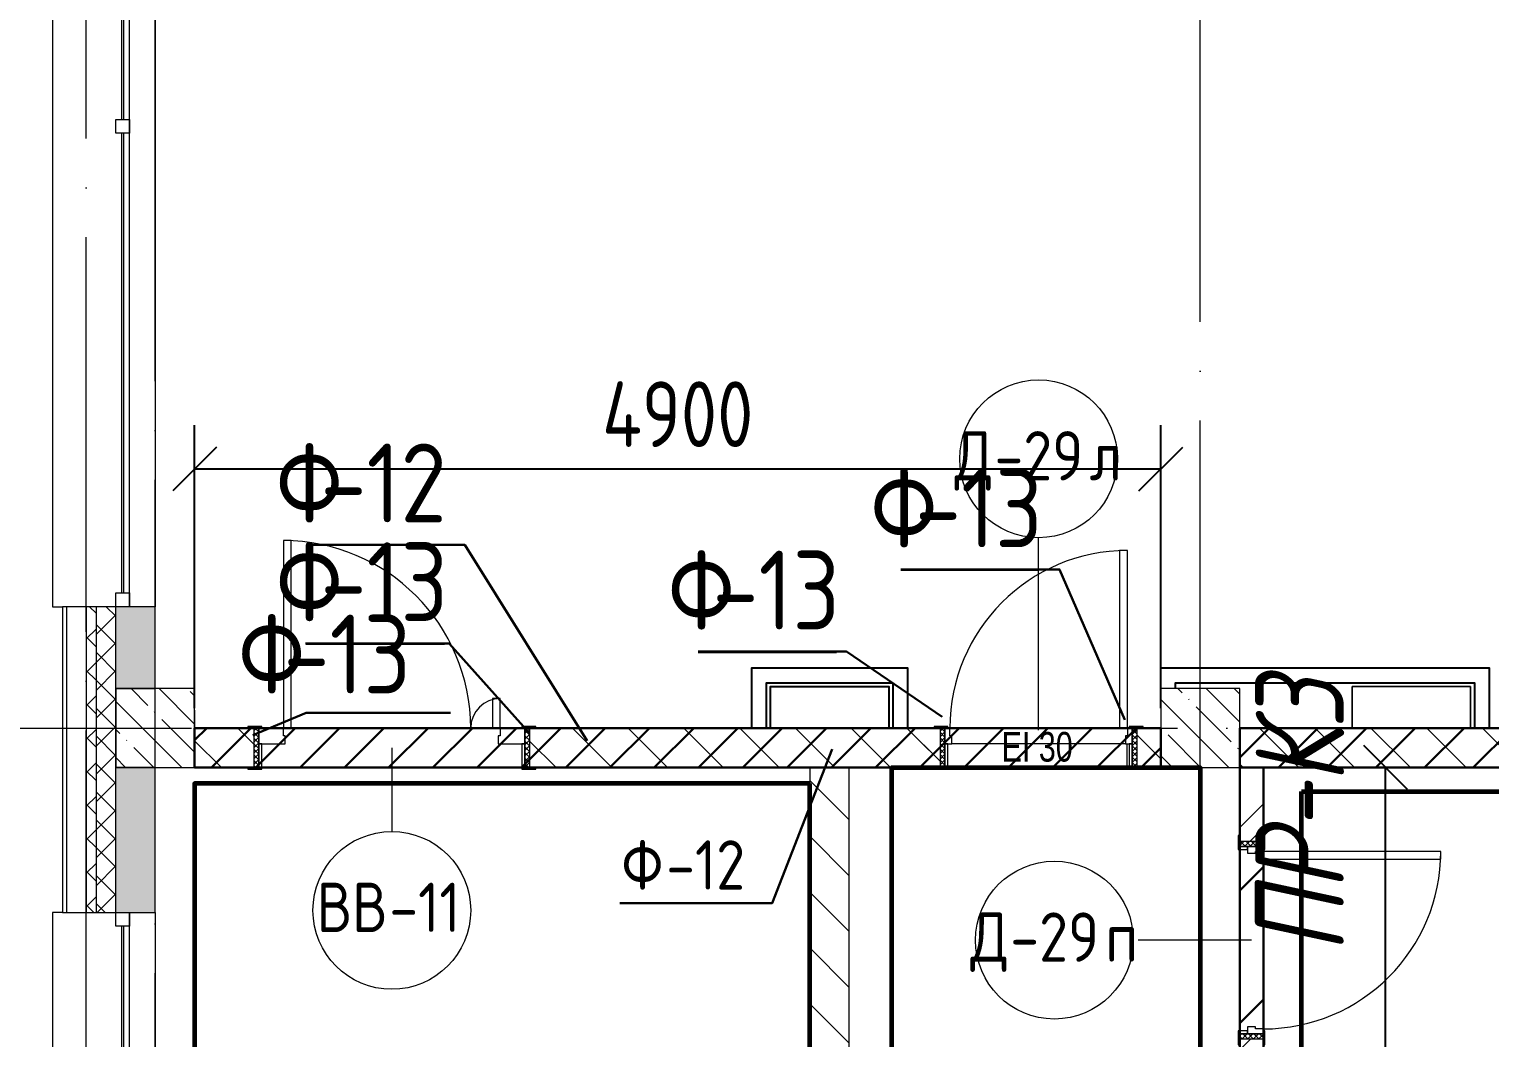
# Model space of a CAD drawing. Header units: millimetres. Extents: x -592259 to 288321, y -552984 to 293768.
# Drawn here: x 96914 to 104321, y -224351 to -219238 of the extents above; entities that cross this region are included whole.
import ezdxf

# ---------------------------------------------------------------- set-up
doc = ezdxf.new("R2010")
doc.units = ezdxf.units.MM
doc.linetypes.add('ADSK_Линия сетки', pattern=[2500, 2000, -250, 0, -250])
doc.layers.get('Defpoints').update_dxf_attribs({"color": 250})
for name, color, linetype, lineweight in [('0.1) Блок 3 вып', 6, 'Continuous', 30), ('0.1) Блок 4 вып', 6, 'Continuous', 30), ('0.2) Кирп 3.1 вып', 30, 'Continuous', 30), ('0.2) Кирпич 3 вып', 30, 'Continuous', 30), ('2)Фархверки', 40, 'Continuous', 30), ('2.2)Фарх остаток.', 1, 'Continuous', 30), ('3.3) Перемычки 3 выполн', 5, 'Continuous', 30), ('4.2) Штук 4 вып', 6, 'Continuous', 60), ('A-DOOR-____-IDEN', 250, 'Continuous', 9), ('A-DOOR-____-MCUT', 250, 'Continuous', 5), ('A-DOOR-____-OTLN', 250, 'Continuous', 5), ('A-DOOR-FRAM-MCUT', 250, 'Continuous', 5), ('A-DOOR-FRAM-OTLN', 250, 'Continuous', 5), ('A-FLOR-____-OTLN', 250, 'Continuous', 9), ('A-GLAZ-____-MCUT', 250, 'Continuous', 9), ('A-GLAZ-____-OTLN', 250, 'Continuous', 5), ('A-WALL-____-MCUT', 250, 'Continuous', 13), ('A-WALL-____-PATT', 250, 'Continuous', 13), ('A-WALL-FNSH-MCUT', 250, 'Continuous', 13), ('I-WALL-____-OTLN', 250, 'Continuous', 9), ('S-COLS-____-MCUT', 250, 'Continuous', 25), ('S-COLS-____-OTLN', 250, 'Continuous', 9), ('S-GRID-____-OTLN', 250, 'Continuous', 9), ('Обобщенные модели', 250, 'Continuous', 9)]:
    doc.layers.add(name, color=color, linetype=linetype, lineweight=lineweight)
doc.styles.add('Arial Narrow', font='ARIALN.TTF', dxfattribs={"width": 0.9, "height": 150})
doc.styles.add('GOST Common_1', font='', dxfattribs={"width": 0.9, "height": 250})
doc.styles.add('ISOCPEUR_I_1', font='ГОСТ тип А.ttf', dxfattribs={"height": 2500})
doc.styles.get("Standard").update_dxf_attribs({"font": 'ГОСТ тип А.ttf'})
doc.styles.get('GOST Common_1').set_extended_font_data('GOST Common')
doc.dimstyles.new('А3', dxfattribs={"dimtxt": 333, "dimasz": 222, "dimexe": 222, "dimexo": 111, "dimgap": 111, "dimtad": 1, "dimtoh": 1, "dimdec": 0, "dimrnd": 0.0015, "dimzin": 0, "dimdsep": 46, "dimtxsty": 'Standard', "dimblk": 'OBLIQUE', "dimcen": 0, "dimclrd": 7, "dimclre": 7, "dimclrt": 7, "dimadec": 0, "dimazin": 0, "dimtfac": 1, "dimtdec": 0, "dimtofl": 0, "dimtmove": 0, "dimatfit": 3, "dimfxl": 1, "dimtolj": 1, "dimtzin": 0, "dimarcsym": 0})
pattern_1 = [(135, (28052.9, -258555.93), (-141.42136, -141.42136), [])]
pattern_2 = [(135, (28052.9, -258645.93), (-141.42136, -141.42136), [])]

# ---------------------------------------------------------------- blocks, each defined once
blk = doc.blocks.new('Дверь_СКБ_1Ст_Внутренняя - Д-29п_1000x2100h_Кладовая-42637306-АР1_Маркировочный план 3 этажа секция 2_3')
at = {"layer": 'A-DOOR-____-OTLN'}
h = blk.add_hatch(dxfattribs=at)
h.set_pattern_fill('FP_42', color=256, style=0, pattern_type=2)
h.set_pattern_definition([(135, (1801.41, 124.685), (-14.14214, -14.14214), []), (225, (1801.41, 124.685), (14.14214, -14.14214), [])])
h.paths.add_polyline_path([(512.5, -60), (512.5, 60), (487.5, 60), (487.5, -60)])
at = {"layer": 'A-DOOR-FRAM-OTLN'}
h = blk.add_hatch(dxfattribs=at)
h.set_pattern_fill('FP_43', color=256, style=0, pattern_type=2)
h.set_pattern_definition([(45, (-321.384, 124.685), (-14.1421, 14.1421), []), (135, (-321.384, 124.685), (-14.1421, -14.1421), [])])
h.paths.add_polyline_path([(-462.5, 60), (-487.5, 60), (-487.5, -60), (-462.5, -60)])
at = {"layer": 'A-DOOR-____-MCUT'}
for p, q in [((-437.5, 960), (-437.5, 60)), ((-397.5, 960), (-437.5, 960)), ((-397.5, 60), (-397.5, 960)), ((-437.5, 60), (-397.5, 60))]:
    blk.add_line(p, q, dxfattribs=at)
at = {"layer": 'A-DOOR-____-OTLN'}
blk.add_arc((-437.5, 60), 900, 360, 90, dxfattribs=at)
at = {"layer": 'A-DOOR-FRAM-MCUT'}
for p, q in [((-447.5, 68), (-517.5, 68)), ((-517.5, 68), (-517.5, 60)), ((-517.5, 60), (-447.5, 60)), ((-462.5, 60), (-487.5, 60)), ((-487.5, 60), (-487.5, -60)), ((-437.5, 60), (-462.5, 60)), ((-462.5, 60), (-462.5, -20)), ((-462.5, -60), (-462.5, 60)), ((-447.5, 60), (-462.5, 60)), ((-462.5, 60), (-462.5, 59)), ((-462.5, 59), (-447.5, 59)), ((-447.5, 60), (-447.5, 68)), ((-447.5, 59), (-447.5, 60)), ((-437.5, 20), (-437.5, 60)), ((-427.5, 20), (-437.5, 20)), ((-427.5, -20), (-427.5, 20)), ((462.5, 20), (452.5, 20)), ((452.5, 20), (452.5, -20)), ((462.5, 60), (462.5, 20)), ((487.5, 60), (462.5, 60)), ((542.5, 68), (472.5, 68)), ((472.5, 68), (472.5, 60)), ((487.5, 60), (472.5, 60)), ((472.5, 60), (472.5, 59)), ((472.5, 60), (542.5, 60)), ((472.5, 59), (487.5, 59)), ((487.5, -20), (487.5, 60)), ((512.5, 60), (487.5, 60)), ((487.5, 60), (487.5, -60)), ((487.5, 59), (487.5, 60)), ((512.5, -60), (512.5, 60)), ((542.5, 60), (542.5, 68)), ((-447.5, -60), (-517.5, -60)), ((-517.5, -60), (-517.5, -68)), ((-517.5, -68), (-447.5, -68)), ((-487.5, -60), (-462.5, -60)), ((-462.5, -20), (-427.5, -20)), ((-447.5, -20), (-462.5, -20)), ((-462.5, -20), (-462.5, -60)), ((-462.5, -60), (-447.5, -60)), ((-447.5, -60), (-447.5, -20)), ((-447.5, -68), (-447.5, -60)), ((452.5, -20), (487.5, -20)), ((487.5, -20), (472.5, -20)), ((472.5, -20), (472.5, -60)), ((472.5, -60), (487.5, -60)), ((542.5, -60), (472.5, -60)), ((472.5, -60), (472.5, -68)), ((472.5, -68), (542.5, -68)), ((487.5, -60), (487.5, -20)), ((487.5, -60), (512.5, -60)), ((542.5, -68), (542.5, -60))]:
    blk.add_line(p, q, dxfattribs=at)
blk = doc.blocks.new('Окно_СКБ_2Ст1 - Окно_СКБ_2Ст_3300_ОКп-1_e60-37619719-АР1_Маркировочный план 3 этажа секция 2_3')
at = {"layer": 'A-GLAZ-____-MCUT'}
for p, q in [((-1650, -195), (-1650, -125)), ((-1650, -125), (-1580, -125)), ((-1580, -125), (-1580, -195)), ((750, -195), (750, -125)), ((750, -125), (820, -125)), ((820, -125), (820, -195)), ((1580, -195), (1580, -125)), ((1580, -125), (1650, -125)), ((1650, -125), (1650, -195)), ((-1580, -195), (-1650, -195)), ((820, -195), (750, -195)), ((1650, -195), (1580, -195))]:
    blk.add_line(p, q, dxfattribs=at)
at = {"layer": 'A-GLAZ-____-MCUT', "lineweight": 5}
for p, q in [((750, -155), (-1580, -155)), ((750, -165), (-1580, -165)), ((1580, -155), (820, -155)), ((1580, -165), (820, -165))]:
    blk.add_line(p, q, dxfattribs=at)
at = {"layer": 'A-GLAZ-____-OTLN'}
blk.add_line((-1650, -195), (1650, -195), dxfattribs=at)
blk = doc.blocks.new('Окно_СКБ_1Ст1 - 120_Окно_СКБ_1Ст_1650_ОК17л-29018978-АР1_Маркировочный план 3 этажа секция 2_3')
at = {"layer": 'A-GLAZ-____-MCUT'}
for p, q in [((-825, -195), (-825, -125)), ((-825, -125), (-755, -125)), ((-755, -125), (-755, -195)), ((755, -195), (755, -125)), ((755, -125), (825, -125)), ((825, -125), (825, -195)), ((-755, -195), (-825, -195)), ((825, -195), (755, -195))]:
    blk.add_line(p, q, dxfattribs=at)
at = {"layer": 'A-GLAZ-____-MCUT', "lineweight": 5}
for p, q in [((755, -155), (-755, -155)), ((755, -165), (-755, -165))]:
    blk.add_line(p, q, dxfattribs=at)
at = {"layer": 'A-GLAZ-____-OTLN'}
blk.add_line((-825, -195), (825, -195), dxfattribs=at)
blk = doc.blocks.new('WNW_Отлив1 - Отлив_металлический 2-28598290-АР1_Маркировочный план 3 этажа секция 2_3')
at = {"layer": 'A-GLAZ-____-OTLN'}
for p, q in [((1650, 320), (-1650, 320)), ((-1650, 320), (-1650, 270)), ((1650, 270), (1650, 320))]:
    blk.add_line(p, q, dxfattribs=at)
blk = doc.blocks.new('WNW_Отлив1 - Отлив_металлический 2-28603322-АР1_Маркировочный план 3 этажа секция 2_3')
at = {"layer": 'A-GLAZ-____-OTLN'}
for p, q in [((825, 320), (-825, 320)), ((-825, 320), (-825, 270)), ((825, 270), (825, 320))]:
    blk.add_line(p, q, dxfattribs=at)
blk = doc.blocks.new('BSC_Колонна _Прямоугольная - 400x400-V133-АР1_Маркировочный план 3 этажа секция 2_3')
at = {"layer": 'S-COLS-____-OTLN', "lineweight": 5}
h = blk.add_hatch(dxfattribs=at)
h.set_pattern_fill('FP_109', color=256, style=0, pattern_type=2)
h.set_pattern_definition([(135, (-74800, -35775), (-142.5612, -142.5612), []), (135, (-74657.44, -35775), (-142.5612, -142.5612), [252.016, -50.403, 3.353, -47.05])])
h.paths.add_polyline_path([(200, -200), (200, 200), (-200, 200), (-200, -200)])
at = {"layer": 'S-COLS-____-MCUT', "lineweight": 5}
for p, q in [((200, 200), (-200, 200)), ((-200, 200), (-200, -200)), ((200, -200), (200, 200)), ((-200, -200), (200, -200))]:
    blk.add_line(p, q, dxfattribs=at)
blk = doc.blocks.new('Дверь_СКБ_1Ст_Внутренняя - Д-29л_1000x2100h_Кладовая-V153-АР1_Маркировочный план 3 этажа секция 2_3')
at = {"layer": 'A-DOOR-____-OTLN'}
h = blk.add_hatch(dxfattribs=at)
h.set_pattern_fill('FP_38', color=256, style=0, pattern_type=2)
h.set_pattern_definition([(135, (1801.41, 164.685), (-14.14214, -14.14214), []), (225, (1801.41, 164.685), (14.14214, -14.14214), [])])
h.paths.add_polyline_path([(512.5, -100), (512.5, 100), (487.5, 100), (487.5, -100)])
at = {"layer": 'A-DOOR-FRAM-OTLN'}
h = blk.add_hatch(dxfattribs=at)
h.set_pattern_fill('FP_39', color=256, style=0, pattern_type=2)
h.set_pattern_definition([(45, (-321.384, 164.685), (-14.1421, 14.1421), []), (135, (-321.384, 164.685), (-14.1421, -14.1421), [])])
h.paths.add_polyline_path([(-462.5, -100), (-462.5, 100), (-487.5, 100), (-487.5, -100)])
at = {"layer": 'A-DOOR-____-MCUT'}
for p, q in [((462.5, 1000), (422.5, 1000)), ((422.5, 1000), (422.5, 100)), ((462.5, 100), (462.5, 1000)), ((422.5, 100), (462.5, 100))]:
    blk.add_line(p, q, dxfattribs=at)
at = {"layer": 'A-DOOR-____-OTLN'}
blk.add_arc((462.5, 100), 900, 90, 180, dxfattribs=at)
at = {"layer": 'A-DOOR-FRAM-MCUT'}
for p, q in [((-447.5, 108), (-517.5, 108)), ((-517.5, 108), (-517.5, 100)), ((-517.5, 100), (-447.5, 100)), ((-462.5, 100), (-487.5, 100)), ((-487.5, 100), (-487.5, -100)), ((-437.5, 100), (-462.5, 100)), ((-462.5, 100), (-462.5, 20)), ((-462.5, -100), (-462.5, 100)), ((-447.5, 100), (-462.5, 100)), ((-462.5, 100), (-462.5, 99)), ((-462.5, 99), (-447.5, 99)), ((-447.5, 100), (-447.5, 108)), ((-447.5, 99), (-447.5, 100)), ((-437.5, 60), (-437.5, 100)), ((462.5, 100), (462.5, 60)), ((487.5, 100), (462.5, 100)), ((542.5, 108), (472.5, 108)), ((472.5, 108), (472.5, 100)), ((487.5, 100), (472.5, 100)), ((472.5, 100), (472.5, 99)), ((472.5, 100), (542.5, 100)), ((472.5, 99), (487.5, 99)), ((487.5, 20), (487.5, 100)), ((512.5, 100), (487.5, 100)), ((487.5, 100), (487.5, -100)), ((487.5, 99), (487.5, 100)), ((512.5, -100), (512.5, 100)), ((542.5, 100), (542.5, 108)), ((-462.5, 20), (-427.5, 20)), ((-447.5, 20), (-462.5, 20)), ((-462.5, 20), (-462.5, -100)), ((-447.5, -100), (-447.5, 20)), ((-427.5, 60), (-437.5, 60)), ((-427.5, 20), (-427.5, 60)), ((462.5, 60), (452.5, 60)), ((452.5, 60), (452.5, 20)), ((452.5, 20), (487.5, 20)), ((487.5, 20), (472.5, 20)), ((472.5, 20), (472.5, -100)), ((487.5, -100), (487.5, 20)), ((-447.5, -100), (-517.5, -100)), ((-517.5, -100), (-517.5, -108)), ((-517.5, -108), (-447.5, -108)), ((-487.5, -100), (-462.5, -100)), ((-462.5, -100), (-447.5, -100)), ((-447.5, -108), (-447.5, -100)), ((472.5, -100), (487.5, -100)), ((542.5, -100), (472.5, -100)), ((472.5, -100), (472.5, -108)), ((472.5, -108), (542.5, -108)), ((487.5, -100), (512.5, -100)), ((542.5, -108), (542.5, -100))]:
    blk.add_line(p, q, dxfattribs=at)
blk = doc.blocks.new('Дверь_СКБ_2Ст_Внутренняя1 - Н_ВВ-11_1400x2600h_Фрамуга сверху_ рейлинг_ ручка-42112425-АР1_Маркировочный план 3 этажа секция 2_3')
at = {"layer": 'A-DOOR-____-OTLN'}
h = blk.add_hatch(dxfattribs=at)
h.set_pattern_fill('FP_40', color=256, style=0, pattern_type=2)
h.set_pattern_definition([(135, (1601.41, 164.685), (-14.14214, -14.14214), []), (225, (1601.41, 164.685), (14.14214, -14.14214), [])])
h.paths.add_polyline_path([(687.5, -100), (712.5, -100), (712.5, 100), (687.5, 100), (687.5, -33.4)])
at = {"layer": 'A-DOOR-FRAM-OTLN'}
h = blk.add_hatch(dxfattribs=at)
h.set_pattern_fill('FP_41', color=256, style=0, pattern_type=2)
h.set_pattern_definition([(45, (-521.384, 164.685), (-14.1421, 14.1421), []), (135, (-521.384, 164.685), (-14.1421, -14.1421), [])])
h.paths.add_polyline_path([(-662.5, -100), (-662.5, 100), (-687.5, 100), (-687.5, -100)])
at = {"layer": 'A-DOOR-____-MCUT'}
for p, q in [((-537.5, 1050), (-537.5, 100)), ((-497.5, 1050), (-537.5, 1050)), ((-497.5, 100), (-497.5, 1050)), ((562.5, 250), (522.5, 250)), ((522.5, 250), (522.5, 100)), ((562.5, 100), (562.5, 250)), ((-537.5, 100), (-497.5, 100)), ((522.5, 100), (562.5, 100))]:
    blk.add_line(p, q, dxfattribs=at)
at = {"layer": 'A-DOOR-____-OTLN'}
for centre, radius, start, end in [((-537.5, 100), 950, 0, 90), ((562.5, 100), 150, 90, 180)]:
    blk.add_arc(centre, radius, start, end, dxfattribs=at)
at = {"layer": 'A-DOOR-FRAM-MCUT'}
for p, q in [((-647.5, 108), (-717.5, 108)), ((-717.5, 108), (-717.5, 100)), ((-717.5, 100), (-647.5, 100)), ((-662.5, 100), (-687.5, 100)), ((-687.5, 100), (-687.5, -100)), ((-537.5, 100), (-662.5, 100)), ((-662.5, 100), (-662.5, 20)), ((-662.5, -100), (-662.5, 100)), ((-647.5, 100), (-662.5, 100)), ((-662.5, 100), (-662.5, 99)), ((-662.5, 99), (-647.5, 99)), ((-647.5, 100), (-647.5, 108)), ((-647.5, 99), (-647.5, 100)), ((-537.5, 60), (-537.5, 100)), ((562.5, 100), (562.5, 60)), ((687.5, 100), (562.5, 100)), ((742.5, 108), (672.5, 108)), ((672.5, 108), (672.5, 100)), ((687.5, 100), (672.5, 100)), ((672.5, 100), (672.5, 99)), ((672.5, 100), (742.5, 100)), ((672.5, 99), (687.5, 99)), ((687.5, 20), (687.5, 100)), ((712.5, 100), (687.5, 100)), ((687.5, 100), (687.5, -100)), ((687.5, 99), (687.5, 100)), ((712.5, -100), (712.5, 100)), ((742.5, 100), (742.5, 108)), ((-662.5, 20), (-527.5, 20)), ((-647.5, 20), (-662.5, 20)), ((-662.5, 20), (-662.5, -100)), ((-647.5, -100), (-647.5, 20)), ((-527.5, 60), (-537.5, 60)), ((-527.5, 20), (-527.5, 60)), ((562.5, 60), (552.5, 60)), ((552.5, 60), (552.5, 20)), ((552.5, 20), (687.5, 20)), ((687.5, 20), (672.5, 20)), ((672.5, 20), (672.5, -100)), ((687.5, -100), (687.5, 20)), ((-647.5, -100), (-717.5, -100)), ((-717.5, -100), (-717.5, -108)), ((-717.5, -108), (-647.5, -108)), ((-687.5, -100), (-662.5, -100)), ((-662.5, -100), (-647.5, -100)), ((-647.5, -108), (-647.5, -100)), ((672.5, -100), (687.5, -100)), ((742.5, -100), (672.5, -100)), ((672.5, -100), (672.5, -108)), ((672.5, -108), (742.5, -108)), ((687.5, -100), (712.5, -100)), ((742.5, -108), (742.5, -100))]:
    blk.add_line(p, q, dxfattribs=at)
blk = doc.blocks.new('ADSK_Марка_Дверь - Типоразмер_ADSK_Марка-30565456-АР1_Маркировочный план 3 этажа секция 2_3')
at = {"layer": 'A-DOOR-____-IDEN'}
blk.add_circle((0, 0), 4, dxfattribs=at)
blk = doc.blocks.new('_Oblique')
at = {"color": 0, "linetype": 'ByBlock', "lineweight": -2}
blk.add_line((-0.5, -0.5), (0.5, 0.5), dxfattribs=at)
blk = doc.blocks.new('*D5535')
at = {"color": 7, "lineweight": -2, "transparency": 16777216}
for p, q in [((103283.9, -222980.9), (104014.6, -222980.9)), ((103792.6, -232130.9), (103792.6, -222980.9)), ((103283.9, -232130.9), (104014.6, -232130.9))]:
    blk.add_line(p, q, dxfattribs=at)
at = {"layer": 'Defpoints', "color": 0, "transparency": 16777216}
for p in [(103172.9, -222980.9), (103792.6, -222980.9), (103172.9, -232130.9)]:
    blk.add_point(p, dxfattribs=at)
at = {"color": 7, "lineweight": -2, "transparency": 16777216, "xscale": 222, "yscale": 222, "zscale": 222}
for p, rotation in [((103792.6, -222980.9), 90), ((103792.6, -232130.9), 270)]:
    blk.add_blockref('_Oblique', p, dxfattribs=dict(at, rotation=rotation))
at = {"color": 7, "transparency": 16777216, "insert": (103515.1, -227555.9), "char_height": 333, "attachment_point": 5, "rotation": 90}
blk.add_mtext('\\A1;9150', dxfattribs=at)
blk = doc.blocks.new('*D6607')
at = {"layer": '0.1) Блок 4 вып', "color": 7, "lineweight": -2, "transparency": 16777216}
for p, q in [((97752.9, -222679.9), (97752.9, -221245.4)), ((102652.9, -222679.9), (102652.9, -221245.4)), ((97752.9, -221467.4), (102652.9, -221467.4))]:
    blk.add_line(p, q, dxfattribs=at)
at = {"layer": 'Defpoints', "color": 0, "transparency": 16777216}
for p in [(102652.9, -221467.4), (97752.9, -222790.9), (102652.9, -222790.9)]:
    blk.add_point(p, dxfattribs=at)
at = {"layer": '0.1) Блок 4 вып', "color": 7, "lineweight": -2, "transparency": 16777216, "xscale": 222, "yscale": 222, "zscale": 222, "rotation": 180}
blk.add_blockref('_Oblique', (97752.9, -221467.4), dxfattribs=at)
at = {"layer": '0.1) Блок 4 вып', "color": 7, "lineweight": -2, "transparency": 16777216, "xscale": 222, "yscale": 222, "zscale": 222}
blk.add_blockref('_Oblique', (102652.9, -221467.4), dxfattribs=at)
at = {"layer": '0.1) Блок 4 вып', "color": 7, "transparency": 16777216, "insert": (100202.9, -221189.9), "char_height": 333, "attachment_point": 5}
blk.add_mtext('\\A1;4900', dxfattribs=at)

msp = doc.modelspace()

# ---------------------------------------------------------------- hatches: boundary and pattern name
at = {"layer": '0.1) Блок 3 вып'}
h = msp.add_hatch(dxfattribs=at)
h.set_pattern_fill('ANSI31', color=256, scale=55)
h.paths.add_polyline_path([(124952.9057, -222980.9286), (129212.9057, -222980.9286), (129212.9057, -222780.9286), (124952.9057, -222780.9286)])
h.paths.add_polyline_path([(120802.9057, -222780.9286), (124552.9057, -222780.9286), (124552.9057, -222980.9286), (120802.9057, -222980.9286)])
h.paths.add_polyline_path([(116902.9057, -222780.9286), (120402.9057, -222780.9286), (120402.9057, -222980.9286), (116902.9057, -222980.9286)])
h.paths.add_polyline_path([(111202.9057, -222780.9286), (116502.9057, -222780.9286), (116502.9057, -222980.9286), (111202.9057, -222980.9286)])
h.paths.add_polyline_path([(108352.9057, -222780.9286), (110802.9057, -222780.9286), (110802.9057, -222980.9286), (108352.9057, -222980.9286)])
h.paths.add_polyline_path([(103052.9057, -222780.9286), (107952.9057, -222780.9286), (107952.9057, -222980.9286), (103052.9057, -222980.9286)])
at = {"layer": '0.1) Блок 4 вып'}
h = msp.add_hatch(dxfattribs=at)
h.set_pattern_fill('ANSI31', color=256, scale=50)
h.paths.add_polyline_path([(97752.9057, -222780.9286), (102652.9057, -222780.9286), (102652.9057, -222980.9286), (97752.9057, -222980.9286)])
at = {"layer": '0.2) Кирпич 3 вып'}
h = msp.add_hatch(dxfattribs=at)
h.set_pattern_fill('ANSI31', color=256, scale=150)
h.paths.add_polyline_path([(103052.9057, -232130.9292), (103172.9057, -232130.9292), (103172.9057, -222980.9286), (103052.9057, -222980.9286)])
h.paths.add_polyline_path([(103052.9057, -228950.9292), (101072.9057, -228950.9292), (101072.9057, -228830.9292), (103052.9057, -228830.9292)])
at = {"layer": 'A-WALL-____-PATT', "lineweight": 15}
h = msp.add_hatch(dxfattribs=at)
h.set_pattern_fill('FP_48', color=256, style=0, pattern_type=2)
h.set_pattern_definition([(135, (28052.9, -258555.93), (-84.85281, -84.85281), []), (225, (28052.9, -258555.93), (84.85281, -84.85281), [])])
h.paths.add_polyline_path([(97202.9057, -232430.8689), (97252.9057, -232430.8689), (97252.9057, -225365.9292), (97202.9057, -225365.9292), (97202.9057, -232428.2373)])
h.paths.add_polyline_path([(97252.9057, -223715.9292), (97252.9057, -222165.9292), (97202.9057, -222165.9292), (97202.9057, -223715.9292)])
h.paths.add_polyline_path([(97252.9057, -218865.9292), (97252.9057, -217315.9292), (97202.9057, -217315.9292), (97202.9057, -218865.9292)])
h.paths.add_polyline_path([(97202.9057, -215665.9292), (97252.9057, -215665.9292), (97252.9057, -215230.9286), (97202.9057, -215230.9286), (97202.9057, -215500.9286)])
h = msp.add_hatch(dxfattribs=at)
h.set_pattern_fill('FP_49', color=256, style=0, pattern_type=2)
h.set_pattern_definition([(45, (28052.91, -258555.93), (-70.71068, 70.71068), []), (135, (28052.91, -258555.93), (-70.71068, -70.71068), [])])
h.paths.add_polyline_path([(97352.9057, -232330.8689), (97352.9057, -225365.9292), (97252.9057, -225365.9292), (97252.9057, -232330.8689)])
h.paths.add_polyline_path([(97252.9057, -223715.9292), (97352.9057, -223715.9292), (97352.9057, -222165.9292), (97252.9057, -222165.9292), (97252.9057, -222914.3094)])
h.paths.add_polyline_path([(97252.9057, -218865.9292), (97352.9057, -218865.9292), (97352.9057, -217315.9292), (97252.9057, -217315.9292), (97252.9057, -218744.684)])
h.paths.add_polyline_path([(97252.9057, -215665.9292), (97352.9057, -215665.9292), (97352.9057, -215230.9286), (97252.9057, -215230.9286), (97252.9057, -215500.9286)])
h = msp.add_hatch(dxfattribs=at)
h.set_pattern_fill('FP_124', color=256, style=0, pattern_type=2)
h.set_pattern_definition([(50, (28052.9, -258555.93), (364.3679, -31.8783), [38.1, -419.1]), (355, (28052.9, -258555.93), (-70.4859, 382.1133), [30.48, -335.28]), (100.451, (28083.27, -258558.6), (293.885, 350.2334), [32.38, -356.18]), (46.184, (28052.9, -258454.33), (542.1585, -84.0858), [57.15, -628.65]), (96.636, (28098.1, -258461.34), (474.805, 494.8554), [48.57, -534.27]), (351.184, (28052.9, -258454.33), (474.8102, 494.85), [45.72, -502.92]), (21, (28103.7, -258479.73), (303.2285, -204.5305), [38.1, -419.1]), (326, (28103.7, -258479.73), (123.6039, 368.376), [30.48, -335.28]), (71.451, (28128.97, -258496.77), (426.8341, 163.8427), [32.38, -356.18]), (37.5, (28052.9, -258555.93), (6.17665, 169.11015), [16.764, -314.452, 16.764, -323.596, -336.55]), (37.5, (28052.9, -258555.93), (6.17665, 169.11015), [-671.576, 16.764, -319.786]), (7.5, (28052.9, -258555.93), (133.63888, 200.3615), [16.764, -177.292, 16.764, -306.832, -128.27]), (7.5, (28052.9, -258555.93), (133.63888, 200.3615), [-517.652, 16.764, -111.506]), (327.5, (27939.62, -258555.93), (271.18182, -11.45836), [16.764, -110.236, 16.764, -379.476, -525.78]), (327.5, (27939.62, -258555.93), (271.18182, -11.45836), [-523.24, 16.764, -509.016]), (317.5, (27888.82, -258555.93), (296.2585, 50.85285), [16.764, -148.336, 16.764, -246.38, -373.38]), (317.5, (27888.82, -258555.93), (296.2585, 50.85285), [-428.244, 16.764, -356.616])])
h.paths.add_polyline_path([(97490.5626, -231930.9286), (97552.9057, -231930.9286), (97552.9057, -226230.9286), (97352.9057, -226230.9286), (97352.9057, -231930.9286)])
h.paths.add_polyline_path([(97552.9057, -225830.9286), (97552.9057, -225365.9292), (97352.9057, -225365.9292), (97352.9057, -225830.9286)])
h.paths.add_polyline_path([(97352.9057, -223715.9292), (97552.9057, -223715.9292), (97552.9057, -222980.9286), (97352.9057, -222980.9286), (97352.9057, -223100.9286)])
h.paths.add_polyline_path([(97552.9057, -222580.9286), (97552.9057, -222165.9292), (97352.9057, -222165.9292), (97352.9057, -222580.9286), (97422.9057, -222580.9286)])
h.paths.add_polyline_path([(97552.9057, -218865.9292), (97552.9057, -218780.9297), (97352.9057, -218780.9308), (97352.9057, -218865.9292), (97510.4054, -218865.9292)])
h.paths.add_polyline_path([(97552.9057, -218380.9286), (97552.9057, -217315.9292), (97352.9057, -217315.9292), (97352.9057, -218380.9286)])
h.paths.add_polyline_path([(97546.3046, -215665.9292), (97552.9057, -215665.9292), (97552.9057, -215230.8695), (97352.9057, -215230.9286), (97352.9057, -215665.9292), (97542.7137, -215665.9292)])
h = msp.add_hatch(dxfattribs=at)
h.set_pattern_fill('FP_1', color=256, style=0, pattern_type=2)
h.set_pattern_definition(pattern_2)
h.paths.add_polyline_path([(99452.9057, -222980.9286), (101532.9057, -222980.9286), (101532.9057, -222780.9286), (99452.9057, -222780.9286), (99452.9057, -222860.9286)])
h.paths.add_polyline_path([(97769.2215, -222980.9286), (98052.9057, -222980.9286), (98052.9057, -222780.9286), (97752.9057, -222780.9286), (97752.9057, -222980.9286)])
h = msp.add_hatch(dxfattribs=at)
h.set_pattern_fill('FP_1', color=256, style=0, pattern_type=2)
h.set_pattern_definition(pattern_2)
h.paths.add_polyline_path([(102554.546, -222980.9286), (102652.9057, -222980.9286), (102652.9057, -222780.9286), (102532.9057, -222780.9286), (102532.9057, -222980.9286)])
h.paths.add_polyline_path([(101531.9057, -222980.9286), (101532.9057, -222980.8023), (101532.9057, -222780.9286), (101422.9057, -222780.9286), (101422.9057, -222980.9286), (101502.9057, -222980.9286)])
h = msp.add_hatch(dxfattribs=at)
h.set_pattern_fill('FP_1', color=256, style=0, pattern_type=2)
h.set_pattern_definition(pattern_1)
h.paths.add_polyline_path([(107832.9057, -222980.9286), (107952.9057, -222980.9286), (107952.9057, -222780.9286), (106952.9057, -222780.9286), (106952.9057, -222980.9286), (107337.6802, -222980.9286)])
h.paths.add_polyline_path([(104422.9057, -222980.9286), (104452.9057, -222980.9286), (104452.9057, -222780.9286), (103052.9057, -222780.9286), (103052.9057, -222980.9286)])
h = msp.add_hatch(dxfattribs=at)
h.set_pattern_fill('FP_1', color=256, style=0, pattern_type=2)
h.set_pattern_definition(pattern_1)
h.paths.add_polyline_path([(100872.9057, -232130.9286), (101072.9057, -232130.9286), (101072.9057, -226855.9292), (100872.9057, -226855.9292), (100872.9057, -231253.5602)])
h.paths.add_polyline_path([(101072.9057, -225855.9292), (101072.9057, -222979.8832), (100872.9057, -222979.8832), (100872.9057, -225855.9292)])
h = msp.add_hatch(dxfattribs=at)
h.set_pattern_fill('FP_2', color=256, style=0, pattern_type=2)
h.set_pattern_definition([(45, (28052.9, -258555.93), (-251.4472, 251.4472), []), (45, (28052.9, -258174.93), (-251.4472, 251.4472), [])])
h.paths.add_polyline_path([(103172.9057, -228830.9292), (103172.9057, -224355.9292), (103052.9057, -224355.9292), (103052.9057, -228830.9292)])
h.paths.add_polyline_path([(103172.9057, -223355.9292), (103172.9057, -222980.9286), (103052.9057, -222980.9286), (103052.9057, -223355.9292)])
at = {"layer": 'S-COLS-____-OTLN', "lineweight": 5}
h = msp.add_hatch(dxfattribs=at)
h.set_pattern_fill('FP_19', color=256, style=0, pattern_type=2)
h.set_pattern_definition([(135, (28052.9, -258555.93), (-142.5612, -142.5612), []), (135, (28195.47, -258555.93), (-142.5612, -142.5612), [252.016, -50.403, 3.353, -47.05])])
h.paths.add_polyline_path([(97752.9057, -222980.9286), (97752.9057, -222580.9286), (97352.9057, -222580.9286), (97352.9057, -222980.9286), (97552.9057, -222980.9286)])

# ---------------------------------------------------------------- linework, layer by layer
for points in [[(100577.9057, -222780.9286), (100577.9057, -222475.9286), (101367.9057, -222475.9286), (101367.9057, -222780.9286)], [(102652.9057, -222580.9286), (102652.9057, -222475.9286), (104317.9057, -222475.9286), (104317.9057, -222780.9286)], [(100652.9057, -222780.9286), (100652.9057, -222550.9286), (101292.9057, -222550.9286), (101292.9057, -222780.9286)], [(100672.9057, -222780.9286), (100672.9057, -222570.9286), (101272.9057, -222570.9286), (101272.9057, -222780.9286)], [(102727.9057, -222580.9286), (102727.9057, -222550.9286), (104242.9057, -222550.9286), (104242.9057, -222780.9286)]]:
    msp.add_lwpolyline(points)
at = {"layer": '0.1) Блок 3 вып'}
msp.add_lwpolyline([(103052.9057, -222780.9286), (107952.9057, -222780.9286), (107952.9057, -222980.9286), (103052.9057, -222980.9286)], close=True, dxfattribs=at)
at = {"layer": '0.1) Блок 4 вып'}
msp.add_lwpolyline([(97752.9057, -222780.9286), (102652.9057, -222780.9286), (102652.9057, -222980.9286), (97752.9057, -222980.9286)], close=True, dxfattribs=at)
at = {"layer": '0.2) Кирп 3.1 вып'}
msp.add_lwpolyline([(103052.9057, -232130.9292), (103172.9057, -232130.9292), (103172.9057, -222980.9286), (103052.9057, -222980.9286)], close=True, dxfattribs=at)
at = {"layer": '2)Фархверки'}
msp.add_lwpolyline([(100985.8067, -222888.085), (100682.5023, -223667.8349), (100608.7795, -223667.8349), (99908.7795, -223667.8349)], dxfattribs=at)
at = {"layer": '2.2)Фарх остаток.'}
for p, q in [((101334.684, -221979.0881), (102034.684, -221979.0881)), ((98319.3392, -222353.4269), (99019.3392, -222353.4269)), ((100307.2364, -222393.1878), (101007.2364, -222393.1878)), ((100307.2364, -222395.6798), (101007.2364, -222395.6798)), ((98351.0153, -222704.369), (99051.0153, -222704.369))]:
    msp.add_line(p, q, dxfattribs=at)
for points in [[(99744.1291, -222845.523), (99122.8071, -221852.7713), (99019.3392, -221852.7713), (98319.3392, -221852.7713)], [(102470.5198, -222739.56), (102139.1142, -221976.5961), (102034.684, -221976.5961), (101334.684, -221976.5961)], [(99449.4436, -222805.4687), (99043.3205, -222352.5694), (99015.6611, -222352.5694), (98315.6611, -222352.5694)], [(101543.713, -222723.8669), (101059.4515, -222393.1878), (100955.0213, -222393.1878)], [(98047.542, -222816.9128), (98318.1135, -222704.369), (98383.917, -222704.369)]]:
    msp.add_lwpolyline(points, dxfattribs=at)
at = {"layer": '4.2) Штук 4 вып'}
msp.add_lwpolyline([(102852.9057, -226304.0399), (102852.9057, -228830.9292), (101287.9057, -228830.9292), (101287.9057, -222980.9286), (102852.9057, -222980.9286), (102852.9057, -225722.4295)], dxfattribs=at)
for points in [[(100872.9057, -223061.3881), (97752.9057, -223061.3881), (97752.9057, -231930.9286), (100872.9057, -231930.9286)], [(103365.2612, -223103.235), (129025.4057, -223103.235), (129025.4057, -231930.9286), (103365.2612, -231930.9286)]]:
    msp.add_lwpolyline(points, close=True, dxfattribs=at)
at = {"layer": 'A-DOOR-____-IDEN'}
for p, q in [((102032.9057, -222790.9286), (102032.4483, -221816.0663)), ((98752.9057, -222880.9286), (98752.9057, -223305.1431)), ((103112.9057, -223855.9292), (102538.1483, -223855.9292))]:
    msp.add_line(p, q, dxfattribs=at)
at = {"layer": 'A-FLOR-____-OTLN', "lineweight": 5}
for p, q in [((99262.9057, -222780.9286), (98242.9057, -222780.9286)), ((98242.9057, -222780.9286), (99262.9057, -222780.9286)), ((102472.9057, -222860.9286), (101592.9057, -222860.9286)), ((102481.9057, -222980.9286), (102481.9057, -222860.9286)), ((102492.9057, -222980.9286), (102481.9057, -222980.9286)), ((103172.9057, -223445.9292), (103172.9057, -224305.9292))]:
    msp.add_line(p, q, dxfattribs=at)
at = {"layer": 'A-WALL-____-MCUT', "color": 10, "lineweight": 15}
for p, q in [((97202.9057, -222165.9292), (97102.9057, -222165.9292)), ((97352.9057, -222165.9292), (97252.9057, -222165.9292)), ((97352.9057, -222980.9286), (97352.9057, -222580.9286)), ((97102.9057, -223715.9292), (97202.9057, -223715.9292)), ((97252.9057, -223715.9292), (97352.9057, -223715.9292))]:
    msp.add_line(p, q, dxfattribs=at)
at = {"layer": 'A-WALL-____-MCUT', "lineweight": 15}
for p, q in [((97102.9057, -222165.9292), (97102.9057, -223715.9292)), ((97352.9057, -222580.9286), (97552.9057, -222580.9286)), ((97552.9057, -222980.9286), (97352.9057, -222980.9286))]:
    msp.add_line(p, q, dxfattribs=at)
at = {"layer": 'A-WALL-____-MCUT', "color": 7, "lineweight": 15}
for p, q in [((97252.9057, -222165.9292), (97202.9057, -222165.9292)), ((97202.9057, -222165.9292), (97202.9057, -223715.9292)), ((97252.9057, -222165.9292), (97252.9057, -223715.9292)), ((97352.9057, -222580.9286), (97352.9057, -222165.9292)), ((97552.9057, -222165.9292), (97352.9057, -222165.9292)), ((97552.9057, -222580.9286), (97552.9057, -222165.9292)), ((97752.9057, -222690.9286), (97752.9057, -222890.9286)), ((98022.9057, -222780.9286), (97752.9057, -222780.9286)), ((101502.9057, -222780.9286), (99452.9057, -222780.9286)), ((99742.9057, -222780.9286), (99482.9057, -222780.9286)), ((102652.9057, -222780.9286), (102562.9057, -222780.9286)), ((104422.9057, -222780.9286), (103052.9057, -222780.9286)), ((97352.9057, -223715.9292), (97352.9057, -222980.9286)), ((97552.9057, -223715.9292), (97552.9057, -222980.9286)), ((97752.9057, -222980.9286), (98022.9057, -222980.9286)), ((99482.9057, -222980.9286), (100872.9057, -222980.9286)), ((100872.9057, -222980.9286), (100872.9057, -225825.9292)), ((101072.9057, -225825.9292), (101072.9057, -222980.9286)), ((101072.9057, -222980.9286), (101502.9057, -222980.9286)), ((102562.9057, -222980.9286), (102652.9057, -222980.9286)), ((103052.9057, -222980.9286), (103052.9057, -223325.9292)), ((103052.9057, -222980.9286), (104452.9057, -222980.9286)), ((103172.9057, -223325.9292), (103172.9057, -222980.9286)), ((97202.9057, -223715.9292), (97252.9057, -223715.9292)), ((97352.9057, -223715.9292), (97552.9057, -223715.9292))]:
    msp.add_line(p, q, dxfattribs=at)
at = {"layer": 'A-WALL-FNSH-MCUT', "lineweight": 15}
for p, q in [((97102.9057, -222165.9292), (97082.9057, -222165.9292)), ((97082.9057, -222165.9292), (97082.9057, -223715.9292)), ((97082.9057, -223715.9292), (97102.9057, -223715.9292))]:
    msp.add_line(p, q, dxfattribs=at)
at = {"layer": 'I-WALL-____-OTLN', "lineweight": 15}
for p, q in [((97552.9057, -218865.9292), (97552.9057, -222165.9292)), ((101582.9057, -222780.9286), (102442.9057, -222780.9286)), ((99412.9057, -222980.9286), (98092.9057, -222980.9286)), ((102492.9057, -222980.9286), (101572.9057, -222980.9286)), ((103052.9057, -224315.9292), (103052.9057, -223395.9292)), ((103172.9057, -223445.9292), (103172.9057, -224305.9292)), ((97552.9057, -223715.9292), (97552.9057, -225365.9292))]:
    msp.add_line(p, q, dxfattribs=at)
at = {"layer": 'S-COLS-____-MCUT', "lineweight": 5}
for p, q in [((97352.9057, -222580.9286), (97352.9057, -222980.9286)), ((97752.9057, -222580.9286), (97552.9057, -222580.9286)), ((97752.9057, -222980.9286), (97752.9057, -222580.9286)), ((97552.9057, -222980.9286), (97752.9057, -222980.9286))]:
    msp.add_line(p, q, dxfattribs=at)
at = {"layer": 'S-COLS-____-OTLN', "lineweight": 5}
for p, q in [((97552.9057, -222580.9286), (97352.9057, -222580.9286)), ((97352.9057, -222980.9286), (97552.9057, -222980.9286))]:
    msp.add_line(p, q, dxfattribs=at)
at = {"layer": 'S-GRID-____-OTLN', "linetype": 'ADSK_Линия сетки'}
for p, q in [((97202.9057, -262294.7685), (97202.9057, -197353.9241)), ((102852.9057, -225722.4295), (102852.9057, -197353.9241)), ((97552.9057, -261024.7685), (97552.9057, -198623.9241)), ((93236.8325, -222780.9286), (181888.5828, -222780.9286))]:
    msp.add_line(p, q, dxfattribs=at)
at = {"layer": 'Обобщенные модели'}
for p, q in [((100672.9057, -222780.9286), (100672.9057, -222570.9286)), ((100672.9057, -222570.9286), (101272.9057, -222570.9286)), ((100672.9057, -222780.9286), (100672.9057, -222570.9286)), ((100672.9057, -222570.9286), (101272.9057, -222570.9286)), ((101272.9057, -222570.9286), (100672.9057, -222570.9286)), ((100672.9057, -222570.9286), (100672.9057, -222780.9286)), ((101272.9057, -222570.9286), (101272.9057, -222780.9286)), ((101272.9057, -222570.9286), (101272.9057, -222780.9286)), ((101272.9057, -222780.9286), (101272.9057, -222570.9286)), ((103622.9057, -222780.9286), (103622.9057, -222570.9286)), ((103622.9057, -222570.9286), (104222.9057, -222570.9286)), ((103622.9057, -222780.9286), (103622.9057, -222570.9286)), ((103622.9057, -222570.9286), (104222.9057, -222570.9286)), ((104222.9057, -222570.9286), (103622.9057, -222570.9286)), ((103622.9057, -222570.9286), (103622.9057, -222780.9286)), ((104222.9057, -222570.9286), (104222.9057, -222780.9286)), ((104222.9057, -222570.9286), (104222.9057, -222780.9286)), ((104222.9057, -222780.9286), (104222.9057, -222570.9286)), ((101272.9057, -222780.9286), (100672.9057, -222780.9286)), ((101272.9057, -222780.9286), (100672.9057, -222780.9286)), ((100672.9057, -222780.9286), (101272.9057, -222780.9286)), ((104222.9057, -222780.9286), (103622.9057, -222780.9286)), ((104222.9057, -222780.9286), (103622.9057, -222780.9286)), ((103622.9057, -222780.9286), (104222.9057, -222780.9286))]:
    msp.add_line(p, q, dxfattribs=at)

# ---------------------------------------------------------------- block references
at = {"layer": 'A-DOOR-____-IDEN', "xscale": 99.99999999999993, "yscale": 99.99999999999993, "zscale": 99.99999999999993}
for p in [(102032.9057, -221416.0663), (98752.9057, -223705.1431), (102112.9057, -223855.9292)]:
    msp.add_blockref('ADSK_Марка_Дверь - Типоразмер_ADSK_Марка-30565456-АР1_Маркировочный план 3 этажа секция 2_3', p, dxfattribs=at)
at = {"layer": 'A-DOOR-____-OTLN'}
for name, p in [('Дверь_СКБ_2Ст_Внутренняя1 - Н_ВВ-11_1400x2600h_Фрамуга сверху_ рейлинг_ ручка-42112425-АР1_Маркировочный план 3 этажа секция 2_3', (98740.4057, -222880.9286)), ('Дверь_СКБ_1Ст_Внутренняя - Д-29л_1000x2100h_Кладовая-V153-АР1_Маркировочный план 3 этажа секция 2_3', (102020.4057, -222880.9286))]:
    msp.add_blockref(name, p, dxfattribs=at)
at = {"layer": 'A-DOOR-____-OTLN', "rotation": 269.9999999999999}
msp.add_blockref('Дверь_СКБ_1Ст_Внутренняя - Д-29п_1000x2100h_Кладовая-42637306-АР1_Маркировочный план 3 этажа секция 2_3', (103112.9057, -223843.4292), dxfattribs=at)
at = {"layer": 'A-GLAZ-____-OTLN', "rotation": 89.99999999999993}
for name, p in [('WNW_Отлив1 - Отлив_металлический 2-28598290-АР1_Маркировочный план 3 этажа секция 2_3', (97352.9057, -220515.9292)), ('Окно_СКБ_2Ст1 - Окно_СКБ_2Ст_3300_ОКп-1_e60-37619719-АР1_Маркировочный план 3 этажа секция 2_3', (97227.9057, -220515.9292)), ('WNW_Отлив1 - Отлив_металлический 2-28603322-АР1_Маркировочный план 3 этажа секция 2_3', (97352.9057, -224540.9292)), ('Окно_СКБ_1Ст1 - 120_Окно_СКБ_1Ст_1650_ОК17л-29018978-АР1_Маркировочный план 3 этажа секция 2_3', (97227.9057, -224540.9292))]:
    msp.add_blockref(name, p, dxfattribs=at)
at = {"layer": 'S-COLS-____-OTLN', "lineweight": 5}
msp.add_blockref('BSC_Колонна _Прямоугольная - 400x400-V133-АР1_Маркировочный план 3 этажа секция 2_3', (102852.9057, -222780.9286), dxfattribs=at)

# ---------------------------------------------------------------- texts
at = {"layer": '2)Фархверки', "char_height": 250, "attachment_point": 1, "style": 'GOST Common_1'}
for s, insert, width in [('\\fGOST Common|b0|i0|c204|p34|;\\W.9;Ф', (99917.8487, -223349.9974), 274.177125), ('-12', (100144.0674, -223349.9974), 526.708687)]:
    msp.add_mtext(s, dxfattribs=dict(at, insert=insert, width=width))
at = {"layer": '2.2)Фарх остаток.', "char_height": 400, "attachment_point": 1, "style": 'GOST Common_1'}
for s, insert, width in [('\\fGOST Common|b0|i0|c204|p34|;\\W.9;Ф', (98164.8154, -221338.7422), 274.177125), ('-12', (98391.0342, -221338.7422), 526.708687), ('\\fGOST Common|b0|i0|c204|p34|;\\W.9;Ф', (101180.1602, -221465.059), 274.177125), ('-13', (101406.3789, -221465.059), 526.708687), ('\\fGOST Common|b0|i0|c204|p34|;\\W.9;Ф', (98164.8154, -221839.3978), 274.177125), ('-13', (98391.0342, -221839.3978), 526.708687), ('\\fGOST Common|b0|i0|c204|p34|;\\W.9;Ф', (100152.7126, -221881.6507), 274.177125), ('-13', (100378.9314, -221881.6507), 526.708687), ('\\fGOST Common|b0|i0|c204|p34|;\\W.9;Ф', (97973.7168, -222205.2118), 274.177125), ('-13', (98203.6137, -222206.0693), 526.708687)]:
    msp.add_mtext(s, dxfattribs=dict(at, insert=insert, width=width))
at = {"layer": '3.3) Перемычки 3 выполн', "insert": (103131.4268, -223920.7789), "char_height": 450, "width": 141.097, "attachment_point": 1, "rotation": 90, "style": 'ISOCPEUR_I_1'}
msp.add_mtext('{\\fISOCPEUR|b0|i1|c204|p34;\\W0.8;ПР-К3}', dxfattribs=at)
at = {"layer": 'A-DOOR-____-IDEN', "attachment_point": 1}
for s, insert, char_height, width, style in [('\\fGOST Common|b0|i0|c204|p34|;\\W.9;Д', (101606.7483, -221275.6157), 250, 245.316375, 'GOST Common_1'), ('-29', (101809.1546, -221275.6157), 250, 584.430187, 'GOST Common_1'), ('\\fGOST Common|b0|i0|c204|p34|;\\W.9;л', (102291.3577, -221275.6157), 250, 194.810062, 'GOST Common_1'), ('EI 30', (101844.7983, -222800.7801), 150, 447.341625, 'Arial Narrow'), ('ВВ', (98371.2983, -223564.6925), 250, 447.341625, 'GOST Common_1'), ('-11', (98740.3921, -223564.6925), 250, 468.987187, 'GOST Common_1'), ('\\fGOST Common|b0|i0|c204|p34|;\\W.9;Д', (101686.7483, -223715.4786), 250, 245.316375, 'GOST Common_1'), ('-29', (101889.1546, -223715.4786), 250, 584.430187, 'GOST Common_1'), ('\\fGOST Common|b0|i0|c204|p34|;\\W.9;п', (102371.3577, -223715.4786), 250, 194.810062, 'GOST Common_1')]:
    msp.add_mtext(s, dxfattribs=dict(at, insert=insert, char_height=char_height, width=width, style=style))

# ---------------------------------------------------------------- dimensions: what is measured, and where the dimension line sits
dim = msp.add_linear_dim(base=(103792.6135, -222980.9286), p1=(103172.9057, -232130.9292), p2=(103172.9057, -222980.9286), angle=90, dimstyle='А3')
dim.commit()
dim.dimension.update_dxf_attribs({"geometry": '*D5535', "text_midpoint": (103515.1135, -227555.9289)})
at = {"layer": '0.1) Блок 4 вып'}
dim = msp.add_linear_dim(base=(102652.9057, -221467.4051), p1=(97752.9057, -222790.9286), p2=(102652.9057, -222790.9286), dimstyle='А3', dxfattribs=at)
dim.commit()
dim.dimension.update_dxf_attribs({"geometry": '*D6607', "text_midpoint": (100202.9057, -221189.9051)})

doc.saveas('drawing.dxf')
